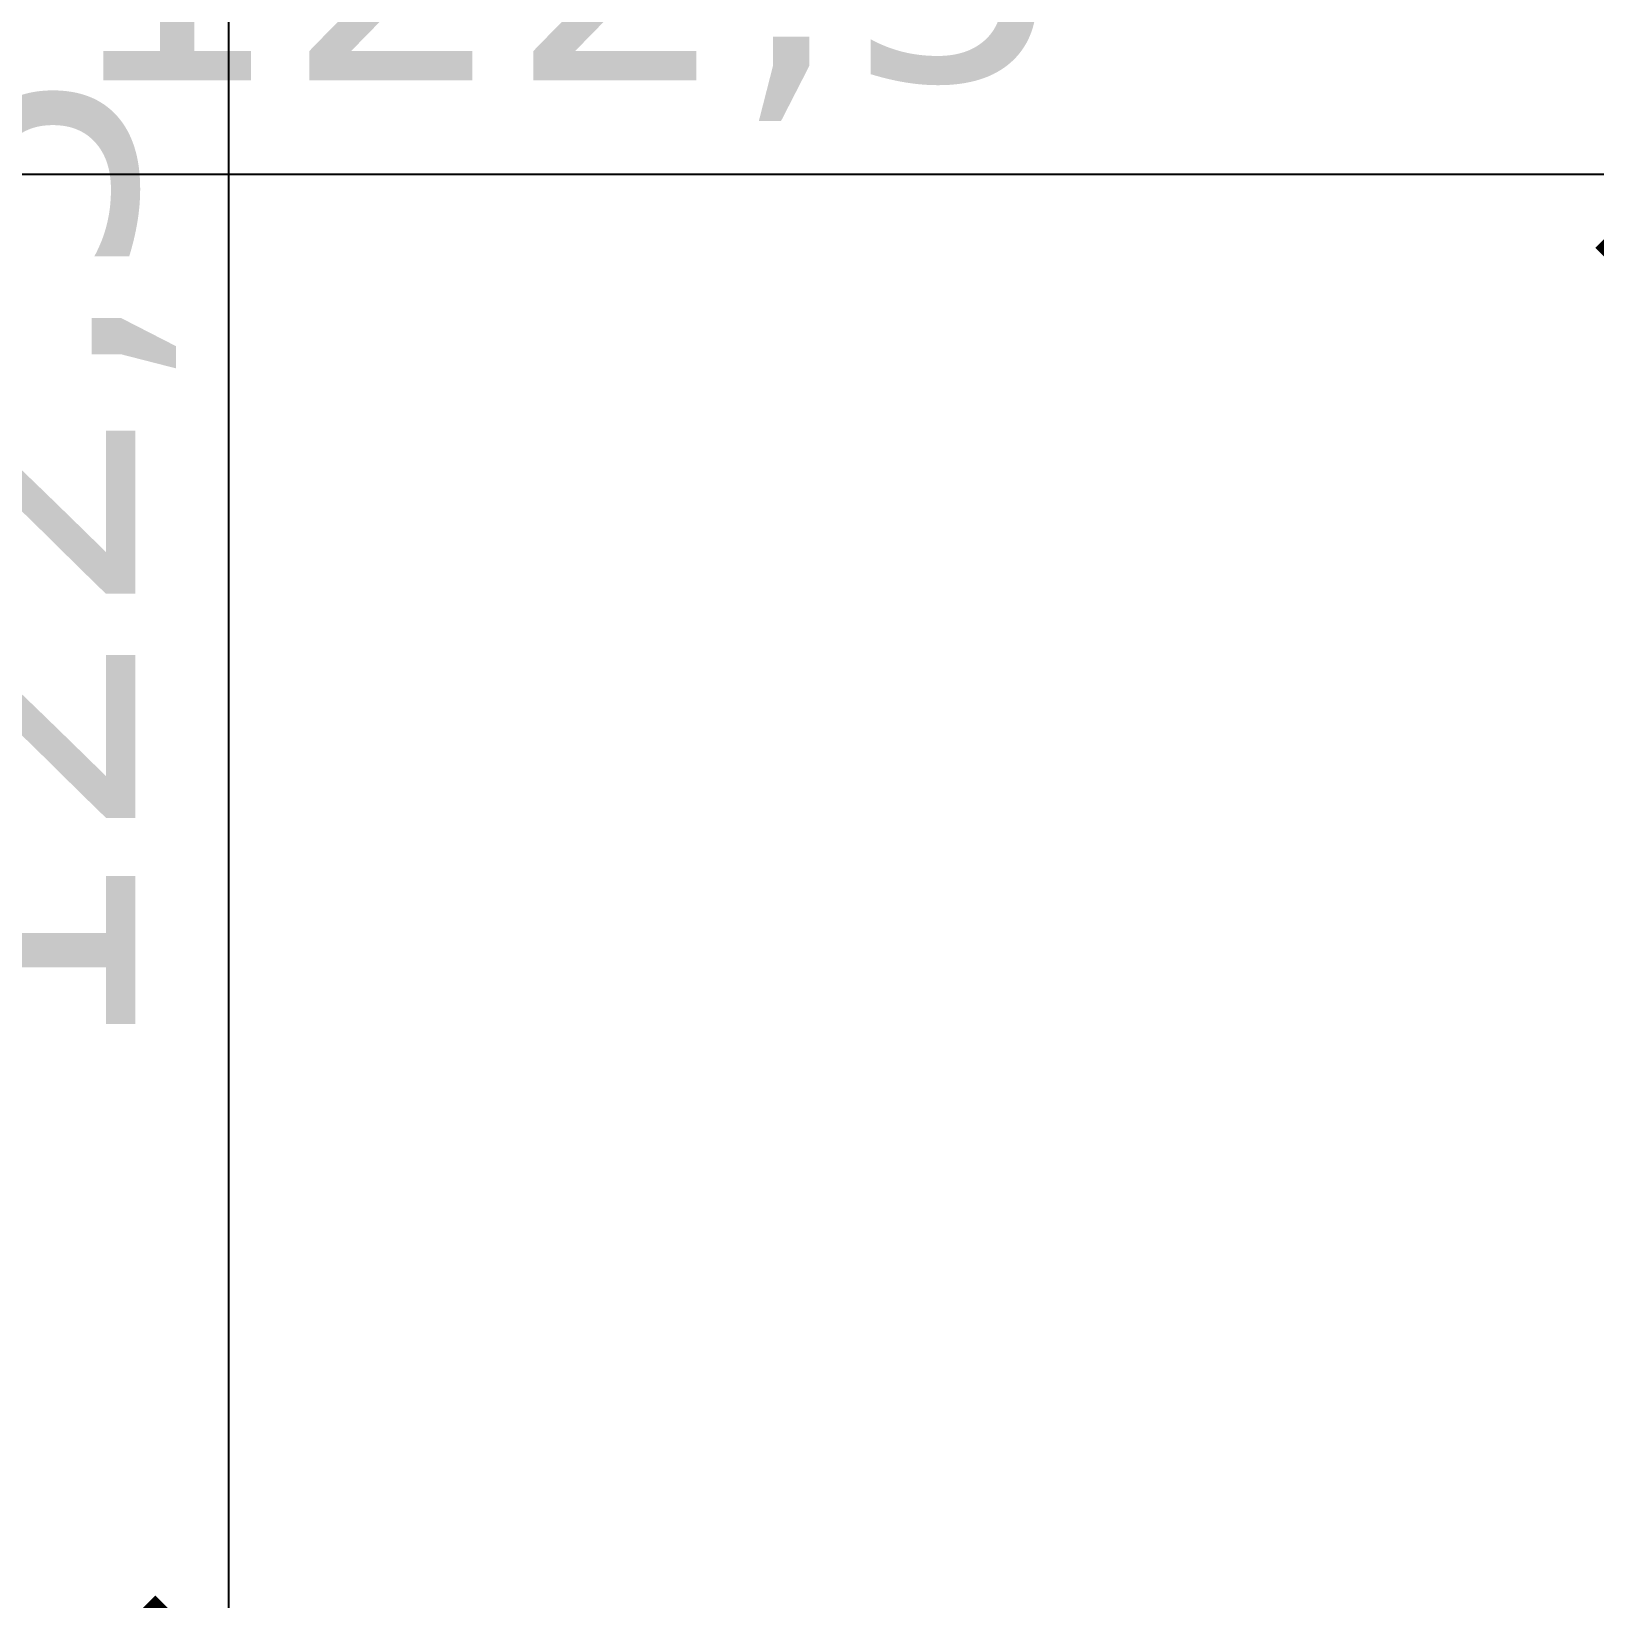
# Model space of a CAD drawing. Header units: centimetres. Extents: x -135 to 3640, y -1234 to 1338.
# Drawn here: x 1193.2 to 1278.5, y 623.3 to 708.8 of the extents above; entities that cross this region are included whole.
import ezdxf

# ---------------------------------------------------------------- set-up
doc = ezdxf.new("R2010")
doc.units = ezdxf.units.CM
doc.layers.add('OZEL_PANEL_OLCU_CM', color=3, linetype='Continuous')
doc.styles.add('PORTMAN', font='DejaVuSans.ttf')
doc.dimstyles.new('PORTMAN', dxfattribs={"dimtxt": 14, "dimasz": 9, "dimexe": 6, "dimexo": 5, "dimgap": 4, "dimtad": 1, "dimtxsty": 'PORTMAN', "dimblk": 'ARCHTICK', "dimcen": 2.5, "dimazin": 3, "dimtfac": 0.5, "dimtmove": 2, "dimatfit": 3})

# ---------------------------------------------------------------- blocks, each defined once
blk = doc.blocks.new('_ARCHTICK')
at = {"color": 0, "linetype": 'BYBLOCK', "const_width": 0.15}
blk.add_lwpolyline([(-0.5, -0.5), (0.5, 0.5)], dxfattribs=at)

msp = doc.modelspace()

# ---------------------------------------------------------------- dimensions: what is measured, and where the dimension line sits
at = {"layer": 'OZEL_PANEL_OLCU_CM'}
msp.add_linear_dim(base=(1161, 701), p1=(1161, 747), p2=(1283.5, 747), dimstyle='PORTMAN', override={"dimtxt": 14, "dimasz": 9, "dimexe": 6, "dimexo": 5, "dimdec": 2, "dimzin": 8, "dimdsep": 44}, dxfattribs=at).render()
msp.add_linear_dim(base=(1204, 618.5), p1=(1158, 618.5), p2=(1158, 741), angle=90, dimstyle='PORTMAN', override={"dimtxt": 14, "dimasz": 9, "dimexe": 6, "dimexo": 5, "dimdec": 2, "dimzin": 8, "dimdsep": 44}, dxfattribs=at).render()

doc.saveas('drawing.dxf')
